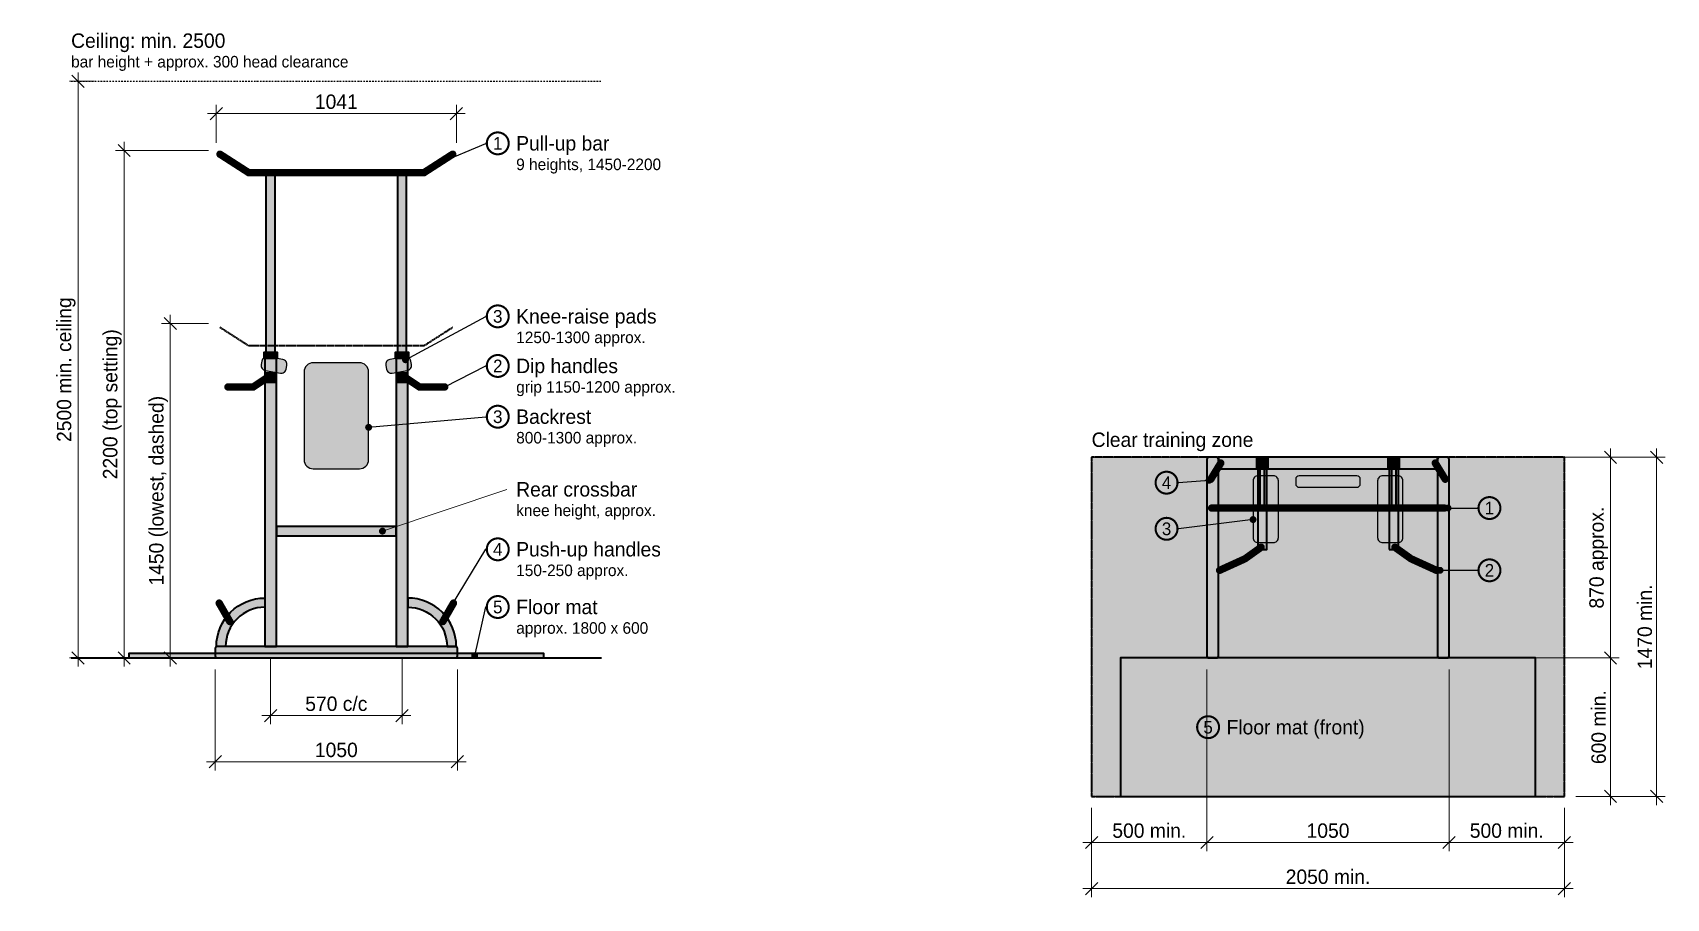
# Model space of a CAD drawing. Header units: millimetres. Extents: x -1317 to 5767, y -1042 to 2711.
import ezdxf
from ezdxf.enums import TextEntityAlignment as Align

# ---------------------------------------------------------------- set-up
doc = ezdxf.new("R2010")
doc.units = ezdxf.units.MM
doc.header["$LTSCALE"] = 0.5
doc.linetypes.add('DASHDOT', pattern=[25.4, 12.7, -6.35, 0, -6.35])
doc.linetypes.add('DASHED2', pattern=[9.525, 6.35, -3.175])
for name, color, linetype, lineweight, true_color in [('BAR-LOW', 160, 'DASHED2', 35, 0x1d5bd6), ('CEIL', 145, 'DASHDOT', 25, 0x5f697c), ('CO-BAR', 160, 'Continuous', 25, 0x1d5bd6), ('CO-DIPS', 243, 'Continuous', 25, 0xb8286a), ('CO-FLOOR', 8, 'Continuous', 25, 0x6b7690), ('CO-KNEE', 124, 'Continuous', 25, 0x0b6e5a), ('CO-MUTED', 145, 'Continuous', 18, 0x5f697c), ('CO-PUSH', 181, 'Continuous', 25, 0x9f80f6), ('CO-SUB', 145, 'Continuous', 18, 0x5f697c), ('CO-TEXT', 149, 'Continuous', 25, 0x142033), ('DIMS', 145, 'Continuous', 13, 0x5f697c), ('FRAME', 149, 'Continuous', 35, 0x142033), ('FRAME-FILL', 254, 'Continuous', 9, 0xdde3ec), ('LABEL', 149, 'Continuous', 20, 0x142033), ('LABEL-SUB', 145, 'Continuous', 18, 0x5f697c), ('ST-BAR', 160, 'Continuous', 25, 0x1d5bd6), ('ST-DIPS', 243, 'Continuous', 25, 0xb8286a), ('ST-FLOOR', 8, 'Continuous', 35, 0x6b7690), ('ST-FLOOR-FILL', 8, 'Continuous', 9, 0x6b7690), ('ST-KNEE', 124, 'Continuous', 25, 0x0b6e5a), ('ST-KNEE-FILL', 133, 'Continuous', 9, 0x45c6a8), ('ST-MAT-TINT', 7, 'Continuous', 9, 0xe8ebf1), ('ST-PUSH', 181, 'Continuous', 25, 0x9f80f6), ('ZONE', 20, 'DASHED2', 35, 0xf2541b), ('ZONE-LABEL', 20, 'Continuous', 25, 0xf2541b), ('ZONE-TINT', 7, 'Continuous', 9, 0xfeeee8)]:
    doc.layers.add(name, color=color, linetype=linetype, lineweight=lineweight, true_color=true_color)
doc.dimstyles.new('TOWER25', dxfattribs={"dimscale": 25, "dimtxt": 2.5, "dimasz": 2.5, "dimexe": 1.5, "dimexo": 2, "dimgap": 0.8, "dimtad": 1, "dimdec": 0, "dimdsep": 46, "dimtxsty": 'Standard', "dimtsz": 1.5, "dimcen": 2.5, "dimdle": 1.5, "dimadec": 0, "dimazin": 0, "dimtfac": 1, "dimtdec": 4, "dimtmove": 0, "dimatfit": 3, "dimfxl": 1, "dimtzin": 0, "dimarcsym": 0})

# ---------------------------------------------------------------- blocks, each defined once
blk = doc.blocks.new('*D1')
at = {"layer": 'DIMS', "color": 0}
for p, q in [((-554.5, 1450), (-757.5, 1450)), ((-693.5, 1423.5), (-746.5, 1476.5)), ((-720, 1487.5), (-720, -37.5)), ((-575, 0), (-757.5, 0)), ((-693.5, -26.5), (-746.5, 26.5))]:
    blk.add_line(p, q, dxfattribs=at)
at = {"layer": 'DIMS', "color": 0, "insert": (-771.2, 725), "char_height": 62.5, "attachment_point": 5, "rotation": 90}
blk.add_mtext('1450 (lowest, dashed)', dxfattribs=at)
blk = doc.blocks.new('*D2')
at = {"layer": 'DIMS', "color": 0}
for p, q in [((-554.5, 2200), (-957.5, 2200)), ((-893.5, 2173.5), (-946.5, 2226.5)), ((-920, 2237.5), (-920, -37.5)), ((-575, 0), (-957.5, 0)), ((-893.5, -26.5), (-946.5, 26.5))]:
    blk.add_line(p, q, dxfattribs=at)
at = {"layer": 'DIMS', "color": 0, "insert": (-971.2, 1100), "char_height": 62.5, "attachment_point": 5, "rotation": 90}
blk.add_mtext('2200 (top setting)', dxfattribs=at)
blk = doc.blocks.new('*D3')
at = {"layer": 'DIMS', "color": 0}
for p, q in [((-1050, 2500), (-1157.5, 2500)), ((-1093.5, 2473.5), (-1146.5, 2526.5)), ((-1120, 2537.5), (-1120, -37.5)), ((-575, 0), (-1157.5, 0)), ((-1093.5, -26.5), (-1146.5, 26.5))]:
    blk.add_line(p, q, dxfattribs=at)
at = {"layer": 'DIMS', "color": 0, "insert": (-1171.2, 1250), "char_height": 62.5, "attachment_point": 5, "rotation": 90}
blk.add_mtext('2500 min. ceiling', dxfattribs=at)
blk = doc.blocks.new('*D4')
at = {"layer": 'DIMS', "color": 0}
for p, q in [((-285, 0), (-285, -287.5)), ((285, 0), (285, -287.5)), ((-322.5, -250), (322.5, -250)), ((-311.5, -276.5), (-258.5, -223.5)), ((258.5, -276.5), (311.5, -223.5))]:
    blk.add_line(p, q, dxfattribs=at)
at = {"layer": 'DIMS', "color": 0, "insert": (0, -198.8), "char_height": 62.5, "attachment_point": 5}
blk.add_mtext('570 c/c', dxfattribs=at)
blk = doc.blocks.new('*D5')
at = {"layer": 'DIMS', "color": 0}
for p, q in [((-525, -50), (-525, -487.5)), ((525, -50), (525, -487.5)), ((-551.5, -476.5), (-498.5, -423.5)), ((498.5, -476.5), (551.5, -423.5)), ((-562.5, -450), (562.5, -450))]:
    blk.add_line(p, q, dxfattribs=at)
at = {"layer": 'DIMS', "color": 0, "insert": (0, -398.8), "char_height": 62.5, "attachment_point": 5}
blk.add_mtext('1050', dxfattribs=at)
blk = doc.blocks.new('*D6')
at = {"layer": 'DIMS', "color": 0}
for p, q in [((-558, 2360), (558, 2360)), ((-547, 2333.5), (-494, 2386.5)), ((-520.5, 2234), (-520.5, 2397.5)), ((494, 2333.5), (547, 2386.5)), ((520.5, 2234), (520.5, 2397.5))]:
    blk.add_line(p, q, dxfattribs=at)
at = {"layer": 'DIMS', "color": 0, "insert": (0, 2411.2), "char_height": 62.5, "attachment_point": 5}
blk.add_mtext('1041', dxfattribs=at)
blk = doc.blocks.new('*D7')
at = {"layer": 'DIMS', "color": 0}
for p, q in [((3775, -50), (3775, -837.5)), ((3275, -650), (3275, -837.5)), ((3248.5, -826.5), (3301.5, -773.5)), ((3748.5, -826.5), (3801.5, -773.5)), ((3237.5, -800), (3812.5, -800))]:
    blk.add_line(p, q, dxfattribs=at)
at = {"layer": 'DIMS', "color": 0, "insert": (3525, -748.8), "char_height": 62.5, "attachment_point": 5}
blk.add_mtext('500 min.', dxfattribs=at)
blk = doc.blocks.new('*D8')
at = {"layer": 'DIMS', "color": 0}
for p, q in [((3775, -50), (3775, -837.5)), ((4825, -50), (4825, -837.5)), ((3748.5, -826.5), (3801.5, -773.5)), ((4798.5, -826.5), (4851.5, -773.5)), ((3737.5, -800), (4862.5, -800))]:
    blk.add_line(p, q, dxfattribs=at)
at = {"layer": 'DIMS', "color": 0, "insert": (4300, -748.8), "char_height": 62.5, "attachment_point": 5}
blk.add_mtext('1050', dxfattribs=at)
blk = doc.blocks.new('*D9')
at = {"layer": 'DIMS', "color": 0}
for p, q in [((4825, -50), (4825, -837.5)), ((5325, -650), (5325, -837.5)), ((4798.5, -826.5), (4851.5, -773.5)), ((5298.5, -826.5), (5351.5, -773.5)), ((4787.5, -800), (5362.5, -800))]:
    blk.add_line(p, q, dxfattribs=at)
at = {"layer": 'DIMS', "color": 0, "insert": (5075, -748.8), "char_height": 62.5, "attachment_point": 5}
blk.add_mtext('500 min.', dxfattribs=at)
blk = doc.blocks.new('*D10')
at = {"layer": 'DIMS', "color": 0}
for p, q in [((3275, -650), (3275, -1037.5)), ((5325, -650), (5325, -1037.5)), ((3248.5, -1026.5), (3301.5, -973.5)), ((5298.5, -1026.5), (5351.5, -973.5)), ((3237.5, -1000), (5362.5, -1000))]:
    blk.add_line(p, q, dxfattribs=at)
at = {"layer": 'DIMS', "color": 0, "insert": (4300, -948.8), "char_height": 62.5, "attachment_point": 5}
blk.add_mtext('2050 min.', dxfattribs=at)
blk = doc.blocks.new('*D11')
at = {"layer": 'DIMS', "color": 0}
for p, q in [((5551.5, -26.5), (5498.5, 26.5)), ((5525, -637.5), (5525, 37.5)), ((4875, 0), (5562.5, 0)), ((5375, -600), (5562.5, -600)), ((5551.5, -626.5), (5498.5, -573.5))]:
    blk.add_line(p, q, dxfattribs=at)
at = {"layer": 'DIMS', "color": 0, "insert": (5473.8, -300), "char_height": 62.5, "attachment_point": 5, "rotation": 90}
blk.add_mtext('600 min.', dxfattribs=at)
blk = doc.blocks.new('*D12')
at = {"layer": 'DIMS', "color": 0}
for p, q in [((4875, 870), (5562.5, 870)), ((5551.5, 843.5), (5498.5, 896.5)), ((5525, -37.5), (5525, 907.5)), ((5551.5, -26.5), (5498.5, 26.5)), ((4875, 0), (5562.5, 0))]:
    blk.add_line(p, q, dxfattribs=at)
at = {"layer": 'DIMS', "color": 0, "insert": (5473.8, 435), "char_height": 62.5, "attachment_point": 5, "rotation": 90}
blk.add_mtext('870 approx.', dxfattribs=at)
blk = doc.blocks.new('*D13')
at = {"layer": 'DIMS', "color": 0}
for p, q in [((5375, 870), (5762.5, 870)), ((5751.5, 843.5), (5698.5, 896.5)), ((5725, -637.5), (5725, 907.5)), ((5375, -600), (5762.5, -600)), ((5751.5, -626.5), (5698.5, -573.5))]:
    blk.add_line(p, q, dxfattribs=at)
at = {"layer": 'DIMS', "color": 0, "insert": (5673.8, 135), "char_height": 62.5, "attachment_point": 5, "rotation": 90}
blk.add_mtext('1470 min.', dxfattribs=at)

msp = doc.modelspace()

# ---------------------------------------------------------------- hatches: boundary and pattern name
at = {"layer": 'FRAME-FILL'}
for points in [[(-305, 1325), (-265, 1325), (-265, 2104), (-305, 2104)], [(265, 1325), (305, 1325), (305, 2104), (265, 2104)], [(-315, 1300), (-255, 1300), (-255, 1325), (-315, 1325)], [(-310, 50), (-260, 50), (-260, 1300), (-310, 1300)], [(255, 1300), (315, 1300), (315, 1325), (255, 1325)], [(260, 50), (310, 50), (310, 1300), (260, 1300)], [(-305, 1195), (-265, 1195), (-265, 1235), (-305, 1235)], [(265, 1195), (305, 1195), (305, 1235), (265, 1235)], [(3783, 0), (3817, 0, 0.414214), (3825, 8), (3825, 862, 0.414214), (3817, 870), (3783, 870, 0.414214), (3775, 862), (3775, 8, 0.414214)], [(3825, 820), (4775, 820), (4775, 870), (3825, 870)], [(3990, 820), (4040, 820), (4040, 870), (3990, 870)], [(4560, 820), (4610, 820), (4610, 870), (4560, 870)], [(4783, 0), (4817, 0, 0.414214), (4825, 8), (4825, 862, 0.414214), (4817, 870), (4783, 870, 0.414214), (4775, 862), (4775, 8, 0.414214)], [(3995, 470), (4035, 470), (4035, 820), (3995, 820)], [(4005, 650), (4025, 650), (4025, 820), (4005, 820)], [(4565, 470), (4605, 470), (4605, 820), (4565, 820)], [(4575, 650), (4595, 650), (4595, 820), (4575, 820)], [(-260, 530), (260, 530), (260, 570), (-260, 570)], [(-520, 50, -0.414214), (-310, 260), (-310, 220, 0.414214), (-480, 50)], [(520, 50, 0.414214), (310, 260), (310, 220, -0.414214), (480, 50)], [(-517, 0), (517, 0, 0.414214), (525, 8), (525, 42, 0.414214), (517, 50), (-517, 50, 0.414214), (-525, 42), (-525, 8, 0.414214)]]:
    msp.add_hatch(color=256, dxfattribs=at).paths.add_polyline_path(points)
at = {"layer": 'ST-FLOOR-FILL'}
msp.add_hatch(color=256, dxfattribs=at).paths.add_polyline_path([(-900, 0), (900, 0), (900, 20), (-900, 20)])
at = {"layer": 'ST-KNEE-FILL'}
for points in [[(-307.7, 1246.2), (-242.7, 1234.7, 0.414214), (-217.2, 1252.6), (-214.4, 1268.3, 0.414214), (-232.3, 1293.8), (-297.3, 1305.3, 0.414214), (-322.8, 1287.4), (-325.6, 1271.7, 0.414214)], [(-100, 820), (100, 820, 0.414214), (140, 860), (140, 1240, 0.414214), (100, 1280), (-100, 1280, 0.414214), (-140, 1240), (-140, 860, 0.414214)], [(242.7, 1234.7), (307.7, 1246.2, 0.414214), (325.6, 1271.7), (322.8, 1287.4, 0.414214), (297.3, 1305.3), (232.3, 1293.8, 0.414214), (214.4, 1268.3), (217.2, 1252.6, 0.414214)], [(3997, 500), (4063, 500, 0.414214), (4085, 522), (4085, 768, 0.414214), (4063, 790), (3997, 790, 0.414214), (3975, 768), (3975, 522, 0.414214)], [(4175, 740), (4425, 740, 0.414214), (4440, 755), (4440, 775, 0.414214), (4425, 790), (4175, 790, 0.414214), (4160, 775), (4160, 755, 0.414214)], [(4537, 500), (4603, 500, 0.414214), (4625, 522), (4625, 768, 0.414214), (4603, 790), (4537, 790, 0.414214), (4515, 768), (4515, 522, 0.414214)]]:
    msp.add_hatch(color=256, dxfattribs=at).paths.add_polyline_path(points)
at = {"layer": 'ST-MAT-TINT'}
msp.add_hatch(color=256, dxfattribs=at).paths.add_polyline_path([(3400, -600), (5200, -600), (5200, 0), (3400, 0)])
at = {"layer": 'ZONE-TINT'}
msp.add_hatch(color=256, dxfattribs=at).paths.add_polyline_path([(3275, -600), (5325, -600), (5325, 870), (3275, 870)])

# ---------------------------------------------------------------- linework, layer by layer
at = {"layer": 'BAR-LOW'}
msp.add_lwpolyline([(-504.5, 1434), (-380, 1354), (380, 1354), (504.5, 1434)], dxfattribs=at)
at = {"layer": 'CEIL'}
msp.add_line((-1150, 2500), (1150, 2500), dxfattribs=at)
at = {"layer": 'CO-BAR'}
for p, q in [((442, 2144), (648, 2231)), ((4820.5, 650), (4948, 650))]:
    msp.add_line(p, q, dxfattribs=at)
for points, const_width in [([(652.5, 2231, 1), (747.5, 2231, 1)], 9), ([(434.5, 2144, 1), (449.5, 2144, 1)], 15), ([(4813, 650, 1), (4828, 650, 1)], 15), ([(4952.5, 650, 1), (5047.5, 650, 1)], 9)]:
    msp.add_lwpolyline(points, format="xyb", close=True, dxfattribs=dict(at, const_width=const_width))
at = {"layer": 'CO-DIPS'}
for p, q in [((470, 1175), (648, 1266)), ((4786, 380), (4948, 380))]:
    msp.add_line(p, q, dxfattribs=at)
for points, const_width in [([(652.5, 1266, 1), (747.5, 1266, 1)], 9), ([(462.5, 1175, 1), (477.5, 1175, 1)], 15), ([(4952.5, 380, 1), (5047.5, 380, 1)], 9), ([(4778.5, 380, 1), (4793.5, 380, 1)], 15)]:
    msp.add_lwpolyline(points, format="xyb", close=True, dxfattribs=dict(at, const_width=const_width))
at = {"layer": 'CO-FLOOR'}
msp.add_line((600, 10), (648, 221), dxfattribs=at)
for points, const_width in [([(652.5, 221, 1), (747.5, 221, 1)], 9), ([(592.5, 10, 1), (607.5, 10, 1)], 15), ([(3732.5, -300, 1), (3827.5, -300, 1)], 9)]:
    msp.add_lwpolyline(points, format="xyb", close=True, dxfattribs=dict(at, const_width=const_width))
at = {"layer": 'CO-KNEE'}
for p, q in [((300, 1293), (648, 1481)), ((140, 1000), (648, 1046)), ((3975, 600), (3652, 560))]:
    msp.add_line(p, q, dxfattribs=at)
for points, const_width in [([(652.5, 1481, 1), (747.5, 1481, 1)], 9), ([(292.5, 1293, 1), (307.5, 1293, 1)], 15), ([(652.5, 1046, 1), (747.5, 1046, 1)], 9), ([(132.5, 1000, 1), (147.5, 1000, 1)], 15), ([(3552.5, 560, 1), (3647.5, 560, 1)], 9), ([(3967.5, 600, 1), (3982.5, 600, 1)], 15)]:
    msp.add_lwpolyline(points, format="xyb", close=True, dxfattribs=dict(at, const_width=const_width))
at = {"layer": 'CO-MUTED'}
msp.add_line((200, 550), (740, 731), dxfattribs=at)
at = {"layer": 'CO-MUTED', "const_width": 15}
msp.add_lwpolyline([(192.5, 550, 1), (207.5, 550, 1)], format="xyb", close=True, dxfattribs=at)
at = {"layer": 'CO-PUSH'}
for p, q in [((3784, 770), (3652, 760)), ((500, 226), (648, 471))]:
    msp.add_line(p, q, dxfattribs=at)
for points, const_width in [([(3552.5, 760, 1), (3647.5, 760, 1)], 9), ([(3776.5, 770, 1), (3791.5, 770, 1)], 15), ([(652.5, 471, 1), (747.5, 471, 1)], 9), ([(492.5, 226, 1), (507.5, 226, 1)], 15)]:
    msp.add_lwpolyline(points, format="xyb", close=True, dxfattribs=dict(at, const_width=const_width))
at = {"layer": 'FRAME'}
for points in [[(-305, 1325), (-265, 1325), (-265, 2104), (-305, 2104)], [(265, 1325), (305, 1325), (305, 2104), (265, 2104)], [(-315, 1300), (-255, 1300), (-255, 1325), (-315, 1325)], [(-310, 50), (-260, 50), (-260, 1300), (-310, 1300)], [(255, 1300), (315, 1300), (315, 1325), (255, 1325)], [(260, 50), (310, 50), (310, 1300), (260, 1300)], [(-305, 1195), (-265, 1195), (-265, 1235), (-305, 1235)], [(265, 1195), (305, 1195), (305, 1235), (265, 1235)], [(3825, 820), (4775, 820), (4775, 870), (3825, 870)], [(3990, 820), (4040, 820), (4040, 870), (3990, 870)], [(3995, 825), (4035, 825), (4035, 865), (3995, 865)], [(4560, 820), (4610, 820), (4610, 870), (4560, 870)], [(4565, 825), (4605, 825), (4605, 865), (4565, 865)], [(3995, 470), (4035, 470), (4035, 820), (3995, 820)], [(4005, 650), (4025, 650), (4025, 820), (4005, 820)], [(4565, 470), (4605, 470), (4605, 820), (4565, 820)], [(4575, 650), (4595, 650), (4595, 820), (4575, 820)], [(-260, 530), (260, 530), (260, 570), (-260, 570)]]:
    msp.add_lwpolyline(points, close=True, dxfattribs=at)
for points in [[(3783, 0), (3817, 0, 0.414214), (3825, 8), (3825, 862, 0.414214), (3817, 870), (3783, 870, 0.414214), (3775, 862), (3775, 8, 0.414214)], [(4783, 0), (4817, 0, 0.414214), (4825, 8), (4825, 862, 0.414214), (4817, 870), (4783, 870, 0.414214), (4775, 862), (4775, 8, 0.414214)], [(-520, 50, -0.414214), (-310, 260), (-310, 220, 0.414214), (-480, 50)], [(520, 50, 0.414214), (310, 260), (310, 220, -0.414214), (480, 50)], [(-517, 0), (517, 0, 0.414214), (525, 8), (525, 42, 0.414214), (517, 50), (-517, 50, 0.414214), (-525, 42), (-525, 8, 0.414214)]]:
    msp.add_lwpolyline(points, format="xyb", close=True, dxfattribs=at)
at = {"layer": 'ST-BAR', "const_width": 32}
for points in [[(-504.5, 2184), (-380, 2104), (380, 2104), (504.5, 2184)], [(3795.5, 650), (4804.5, 650)]]:
    msp.add_lwpolyline(points, dxfattribs=at)
at = {"layer": 'ST-BAR', "const_width": 16}
for points in [[(-512.5, 2184, 1), (-496.5, 2184, 1)], [(496.5, 2184, 1), (512.5, 2184, 1)], [(-388, 2104, 1), (-372, 2104, 1)], [(372, 2104, 1), (388, 2104, 1)], [(3787.5, 650, 1), (3803.5, 650, 1)], [(4796.5, 650, 1), (4812.5, 650, 1)]]:
    msp.add_lwpolyline(points, format="xyb", close=True, dxfattribs=at)
at = {"layer": 'ST-DIPS', "const_width": 32}
for points in [[(-300, 1215), (-360, 1175), (-470, 1175)], [(300, 1215), (360, 1175), (470, 1175)], [(4010, 480), (3940, 430), (3830, 380)], [(4590, 480), (4660, 430), (4770, 380)]]:
    msp.add_lwpolyline(points, dxfattribs=at)
at = {"layer": 'ST-DIPS', "const_width": 16}
for points in [[(-308, 1215, 1), (-292, 1215, 1)], [(292, 1215, 1), (308, 1215, 1)], [(-478, 1175, 1), (-462, 1175, 1)], [(-368, 1175, 1), (-352, 1175, 1)], [(352, 1175, 1), (368, 1175, 1)], [(462, 1175, 1), (478, 1175, 1)], [(4002, 480, 1), (4018, 480, 1)], [(4582, 480, 1), (4598, 480, 1)], [(3932, 430, 1), (3948, 430, 1)], [(4652, 430, 1), (4668, 430, 1)], [(3822, 380, 1), (3838, 380, 1)], [(4762, 380, 1), (4778, 380, 1)]]:
    msp.add_lwpolyline(points, format="xyb", close=True, dxfattribs=at)
at = {"layer": 'ST-FLOOR'}
msp.add_line((-1150, 0), (1150, 0), dxfattribs=at)
for points in [[(-900, 0), (900, 0), (900, 20), (-900, 20)], [(3400, -600), (5200, -600), (5200, 0), (3400, 0)]]:
    msp.add_lwpolyline(points, close=True, dxfattribs=at)
at = {"layer": 'ST-KNEE'}
for points in [[(-307.7, 1246.2), (-242.7, 1234.7, 0.414214), (-217.2, 1252.6), (-214.4, 1268.3, 0.414214), (-232.3, 1293.8), (-297.3, 1305.3, 0.414214), (-322.8, 1287.4), (-325.6, 1271.7, 0.414214)], [(-100, 820), (100, 820, 0.414214), (140, 860), (140, 1240, 0.414214), (100, 1280), (-100, 1280, 0.414214), (-140, 1240), (-140, 860, 0.414214)], [(242.7, 1234.7), (307.7, 1246.2, 0.414214), (325.6, 1271.7), (322.8, 1287.4, 0.414214), (297.3, 1305.3), (232.3, 1293.8, 0.414214), (214.4, 1268.3), (217.2, 1252.6, 0.414214)], [(3997, 500), (4063, 500, 0.414214), (4085, 522), (4085, 768, 0.414214), (4063, 790), (3997, 790, 0.414214), (3975, 768), (3975, 522, 0.414214)], [(4175, 740), (4425, 740, 0.414214), (4440, 755), (4440, 775, 0.414214), (4425, 790), (4175, 790, 0.414214), (4160, 775), (4160, 755, 0.414214)], [(4537, 500), (4603, 500, 0.414214), (4625, 522), (4625, 768, 0.414214), (4603, 790), (4537, 790, 0.414214), (4515, 768), (4515, 522, 0.414214)]]:
    msp.add_lwpolyline(points, format="xyb", close=True, dxfattribs=at)
at = {"layer": 'ST-PUSH', "const_width": 32}
for points in [[(3835, 845), (3792, 775)], [(4765, 845), (4808, 775)], [(-462, 158), (-508, 238)], [(462, 158), (508, 238)]]:
    msp.add_lwpolyline(points, dxfattribs=at)
at = {"layer": 'ST-PUSH', "const_width": 16}
for points in [[(3827, 845, 1), (3843, 845, 1)], [(4757, 845, 1), (4773, 845, 1)], [(3784, 775, 1), (3800, 775, 1)], [(4800, 775, 1), (4816, 775, 1)], [(-516, 238, 1), (-500, 238, 1)], [(500, 238, 1), (516, 238, 1)], [(-470, 158, 1), (-454, 158, 1)], [(454, 158, 1), (470, 158, 1)]]:
    msp.add_lwpolyline(points, format="xyb", close=True, dxfattribs=at)
at = {"layer": 'ZONE'}
msp.add_lwpolyline([(3275, -600), (5325, -600), (5325, 870), (3275, 870)], close=True, dxfattribs=at)
at = {"layer": 'ZONE-TINT'}
msp.add_lwpolyline([(3275, -600), (5325, -600), (5325, 870), (3275, 870)], close=True, dxfattribs=at)

# ---------------------------------------------------------------- texts
at = {"layer": 'CO-SUB'}
for s, height, p in [('9 heights, 1450-2200', 50, (780, 2115)), ('1250-1300 approx.', 50, (780, 1365)), ('grip 1150-1200 approx.', 50, (780, 1150)), ('800-1300 approx.', 50, (780, 930)), ('Rear crossbar', 62.5, (780, 700)), ('knee height, approx.', 50, (780, 615)), ('150-250 approx.', 50, (780, 355)), ('approx. 1800 x 600', 50, (780, 105))]:
    msp.add_text(s, height=height, dxfattribs=at).set_placement(p)
at = {"layer": 'CO-TEXT'}
for s, p in [('1', (700, 2231)), ('3', (700, 1481)), ('2', (700, 1266)), ('3', (700, 1046)), ('4', (3600, 760)), ('1', (5000, 650)), ('3', (3600, 560)), ('4', (700, 471)), ('2', (5000, 380)), ('5', (700, 221)), ('5', (3780, -300))]:
    msp.add_text(s, height=55, dxfattribs=at).set_placement(p, align=Align.MIDDLE_CENTER)
for s, p in [('Pull-up bar', (780, 2200)), ('Knee-raise pads', (780, 1450)), ('Dip handles', (780, 1235)), ('Backrest', (780, 1015)), ('Push-up handles', (780, 440)), ('Floor mat', (780, 190))]:
    msp.add_text(s, height=62.5, dxfattribs=at).set_placement(p)
at = {"layer": 'LABEL'}
for s, p in [('Ceiling: min. 2500', (-1150, 2645)), ('Floor mat (front)', (3860, -331.2))]:
    msp.add_text(s, height=62.5, dxfattribs=at).set_placement(p)
at = {"layer": 'LABEL-SUB'}
msp.add_text('bar height + approx. 300 head clearance', height=50, dxfattribs=at).set_placement((-1150, 2560))
at = {"layer": 'ZONE-LABEL'}
msp.add_text('Clear training zone', height=62.5, dxfattribs=at).set_placement((3275, 915))

# ---------------------------------------------------------------- dimensions: what is measured, and where the dimension line sits
at = {"layer": 'DIMS'}
for base, p1, p2, text, picture, middle in [((-1120, 1250), (-1000, 2500), (-525, 0), '2500 min. ceiling', '*D3', (-1171.2, 1250)), ((-920, 1100), (-504.5, 2200), (-525, 0), '2200 (top setting)', '*D2', (-971.2, 1100)), ((-720, 725), (-504.5, 1450), (-525, 0), '1450 (lowest, dashed)', '*D1', (-771.2, 725)), ((5525, 435), (4825, 0), (4825, 870), '870 approx.', '*D12', (5473.8, 435)), ((5725, 135), (5325, -600), (5325, 870), '1470 min.', '*D13', (5673.8, 135)), ((5525, -300), (5325, -600), (4825, 0), '600 min.', '*D11', (5473.8, -300))]:
    dim = msp.add_linear_dim(base=base, p1=p1, p2=p2, angle=90, text=text, dimstyle='TOWER25', dxfattribs=at)
    dim.commit()
    dim.dimension.update_dxf_attribs({"geometry": picture, "text_midpoint": middle})
for base, p1, p2, text, picture, middle in [((0, 2360), (-520.5, 2184), (520.5, 2184), '1041', '*D6', (0, 2411.2)), ((0, -450), (-525, 0), (525, 0), '1050', '*D5', (0, -398.8)), ((0, -250), (-285, 50), (285, 50), '570 c/c', '*D4', (0, -198.8)), ((3525, -800), (3275, -600), (3775, 0), '500 min.', '*D7', (3525, -748.8)), ((4300, -800), (3775, 0), (4825, 0), '1050', '*D8', (4300, -748.8)), ((5075, -800), (4825, 0), (5325, -600), '500 min.', '*D9', (5075, -748.8)), ((4300, -1000), (3275, -600), (5325, -600), '2050 min.', '*D10', (4300, -948.8))]:
    dim = msp.add_linear_dim(base=base, p1=p1, p2=p2, text=text, dimstyle='TOWER25', dxfattribs=at)
    dim.commit()
    dim.dimension.update_dxf_attribs({"geometry": picture, "text_midpoint": middle})

doc.saveas('drawing.dxf')
